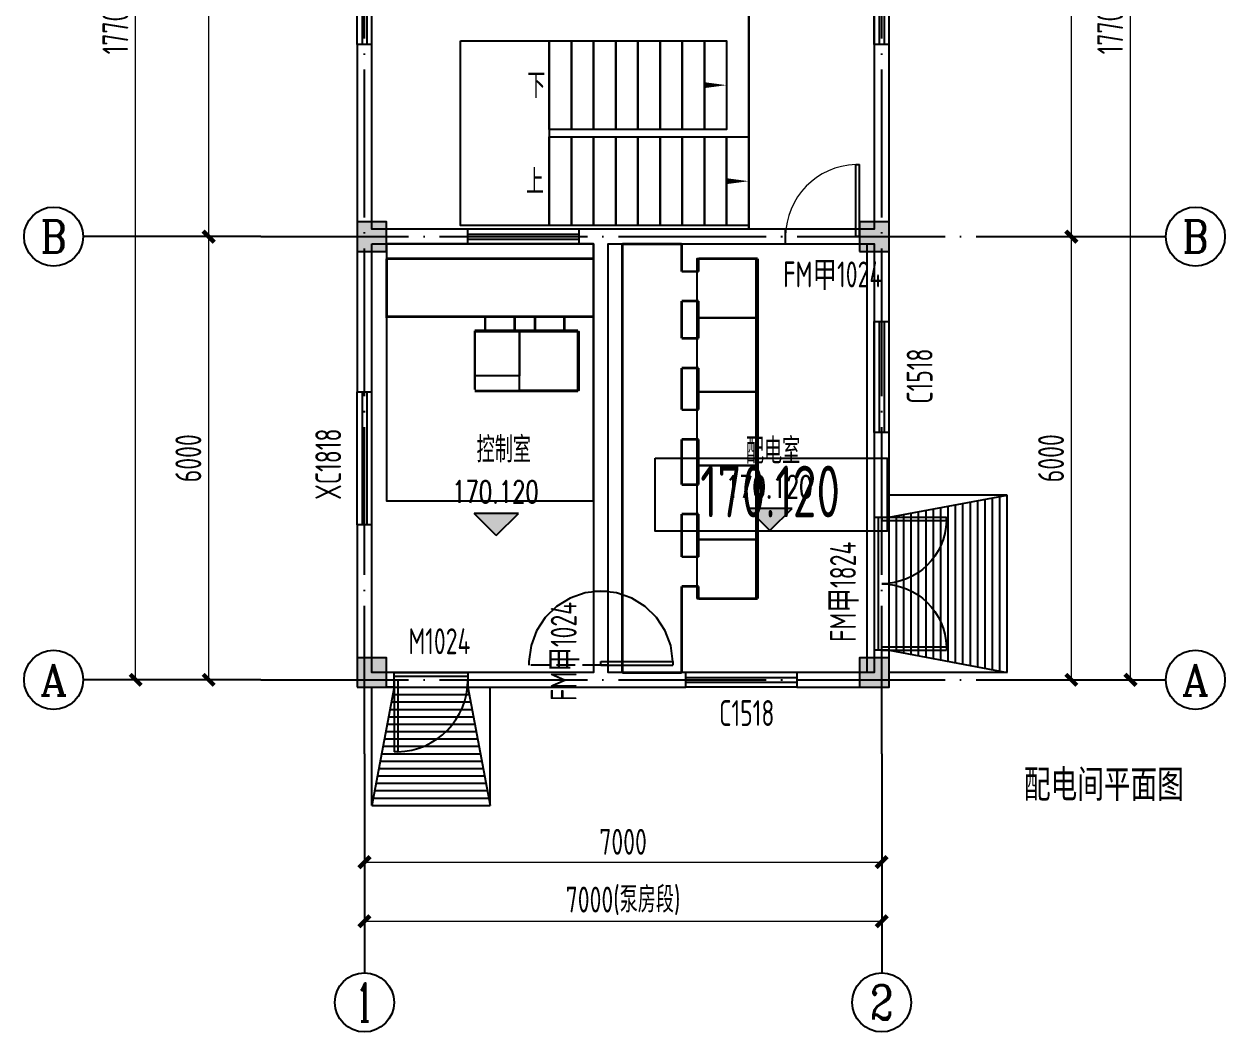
# Model space of a CAD drawing. Header units: millimetres. Extents: x 1742399 to 4898386, y 2481636 to 5226310.
# Drawn here: x 2999152 to 3015405, y 2594615 to 2608260 of the extents above; entities that cross this region are included whole.
import ezdxf
from ezdxf.enums import TextEntityAlignment as Align

# ---------------------------------------------------------------- set-up
doc = ezdxf.new("R2010")
doc.units = ezdxf.units.MM
doc.header["$LTSCALE"] = 1000
doc.linetypes.add('DASH', pattern=[0.35, 0.25, -0.1])
doc.linetypes.add('DOTE', pattern=[2.42, 2, -0.2, 0.02, -0.2])
for name, color, linetype in [('AXIS', 3, 'Continuous'), ('AXIS_TEXT', 7, 'Continuous'), ('DIM_SYMB', 3, 'Continuous'), ('DOOR_FIRE', 3, 'Continuous'), ('DOTE', 1, 'DOTE'), ('E-电缆沟', 2, 'Continuous'), ('E-箱柜', 3, 'Continuous'), ('PUB_DIM', 3, 'Continuous'), ('PUB_HATCH', 8, 'Continuous'), ('STAIR', 2, 'Continuous'), ('TWT_DIM', 3, 'Continuous'), ('WALL', 4, 'Continuous'), ('WALL_EXT', 4, 'Continuous'), ('WALL_INT', 4, 'Continuous'), ('WINDOW', 3, 'Continuous'), ('YHG_柱', 4, 'Continuous'), ('YHJ_引出、索引', 3, 'Continuous'), ('房间轮廓线', 6, 'Continuous'), ('控制间轮廓', 7, 'Continuous'), ('电缆沟', 7, 'Continuous'), ('细线', 4, 'Continuous'), ('配电间轮廓', 7, 'Continuous')]:
    doc.layers.add(name, color=color, linetype=linetype)
doc.layers.add('FLOOR', color=2, linetype='Continuous', lineweight=30)
doc.styles.add('_TCH_AXIS', font='COMPLEX', dxfattribs={"bigfont": 'GBCBIG'})
doc.styles.add('_TCH_DIM', font='SIMPLEX', dxfattribs={"bigfont": 'GBCBIG'})
doc.styles.add('biaotilan', font='', dxfattribs={"width": 0.7})
doc.styles.add('COMPLEX', font='COMPLEX')
doc.styles.add('HZ1', font='romans.shx', dxfattribs={"width": 0.7, "bigfont": 'hztxt.shx'})
doc.styles.add('TSSD_Rein', font='TSSDENG', dxfattribs={"width": 0.7, "bigfont": '@1HZTXT'})
doc.styles.add('TSSD_REIN_T3', font='tssdeng.shx', dxfattribs={"width": 0.7, "bigfont": 'hztxt.shx'})
doc.styles.add('tssdeng', font='tssdeng.shx', dxfattribs={"width": 0.7, "bigfont": 'hztxt.shx'})
doc.styles.get('biaotilan').set_extended_font_data('SimSun')
doc.dimstyles.new('_TCH_ARCH&&100', dxfattribs={"dimtxt": 350, "dimasz": 150, "dimexe": 100, "dimexo": 200, "dimgap": 100, "dimtad": 1, "dimdec": 0, "dimzin": 0, "dimdsep": 46, "dimtxsty": 'TSSD_REIN_T3', "dimblk": 'ARCHTICK', "dimcen": 0.09, "dimclrt": 7, "dimazin": 2, "dimtfac": 1, "dimtdec": 0, "dimtix": 1, "dimtmove": 2, "dimatfit": 3, "dimfxl": 1, "dimfxlon": 1, "dimtolj": 1, "dimtzin": 0, "dimlwd": 18, "dimlwe": 18, "dimarcsym": 0})

# ---------------------------------------------------------------- blocks, each defined once
blk = doc.blocks.new('$DorLib2D$00000001')
for p, q in [((0.45, 0.975), (0.5, 0.975)), ((0.45, 0), (0.45, 0.975)), ((0.5, 0), (0.5, 0.975)), ((0.5, 0), (0.45, 0))]:
    blk.add_line(p, q)
at = {"lineweight": 13}
blk.add_arc((0.475, 0), 0.975, 91.4693, 180, dxfattribs=at)
blk = doc.blocks.new('_ArchTick')
at = {"color": 0, "linetype": 'ByBlock', "const_width": 0.4}
blk.add_lwpolyline([(-0.5, -0.5), (0.5, 0.5)], dxfattribs=at)
blk = doc.blocks.new('*D1077')
at = {"layer": 'AXIS', "color": 0, "lineweight": 18, "transparency": 16777216}
for p, q in [((3014125, 2617082), (3014226, 2617082)), ((3014126, 2599382), (3014126, 2617082)), ((3014125, 2599382), (3014226, 2599382))]:
    blk.add_line(p, q, dxfattribs=at)
at = {"layer": 'Defpoints', "color": 0, "transparency": 16777216}
for p in [(3013287, 2617082), (3014126, 2617082), (3013287, 2599382)]:
    blk.add_point(p, dxfattribs=at)
at = {"layer": 'AXIS', "color": 0, "lineweight": 18, "transparency": 16777216, "xscale": 150, "yscale": 150, "zscale": 150}
for p, rotation in [((3014126, 2617082), 90), ((3014126, 2599382), 270)]:
    blk.add_blockref('_ArchTick', p, dxfattribs=dict(at, rotation=rotation))
at = {"layer": 'AXIS', "color": 7, "transparency": 16777216, "insert": (3013851, 2608232), "char_height": 350, "attachment_point": 5, "rotation": 90, "style": 'TSSD_REIN_T3'}
blk.add_mtext('\\A1;17700', dxfattribs=at)
blk = doc.blocks.new('*D1078')
at = {"layer": 'AXIS', "color": 0, "lineweight": 18, "transparency": 16777216}
for p, q in [((3013325, 2605382), (3013426, 2605382)), ((3013326, 2599382), (3013326, 2605382)), ((3013325, 2599382), (3013426, 2599382))]:
    blk.add_line(p, q, dxfattribs=at)
at = {"layer": 'Defpoints', "color": 0, "transparency": 16777216}
for p in [(3012612, 2605382), (3013326, 2605382), (3012612, 2599382)]:
    blk.add_point(p, dxfattribs=at)
at = {"layer": 'AXIS', "color": 0, "lineweight": 18, "transparency": 16777216, "xscale": 150, "yscale": 150, "zscale": 150}
for p, rotation in [((3013326, 2605382), 90), ((3013326, 2599382), 270)]:
    blk.add_blockref('_ArchTick', p, dxfattribs=dict(at, rotation=rotation))
at = {"layer": 'AXIS', "color": 7, "transparency": 16777216, "insert": (3013051, 2602382), "char_height": 350, "attachment_point": 5, "rotation": 90, "style": 'TSSD_REIN_T3'}
blk.add_mtext('\\A1;6000', dxfattribs=at)
blk = doc.blocks.new('*D1079')
at = {"layer": 'AXIS', "color": 0, "lineweight": 18, "transparency": 16777216}
for p, q in [((3013325, 2612382), (3013426, 2612382)), ((3013326, 2605382), (3013326, 2612382)), ((3013325, 2605382), (3013426, 2605382))]:
    blk.add_line(p, q, dxfattribs=at)
at = {"layer": 'Defpoints', "color": 0, "transparency": 16777216}
for p in [(3012612, 2612382), (3013326, 2612382), (3012612, 2605382)]:
    blk.add_point(p, dxfattribs=at)
at = {"layer": 'AXIS', "color": 0, "lineweight": 18, "transparency": 16777216, "xscale": 150, "yscale": 150, "zscale": 150}
for p, rotation in [((3013326, 2612382), 90), ((3013326, 2605382), 270)]:
    blk.add_blockref('_ArchTick', p, dxfattribs=dict(at, rotation=rotation))
at = {"layer": 'AXIS', "color": 7, "transparency": 16777216, "insert": (3013051, 2608882), "char_height": 350, "attachment_point": 5, "rotation": 90, "style": 'TSSD_REIN_T3'}
blk.add_mtext('\\A1;7000', dxfattribs=at)
blk = doc.blocks.new('*D1081')
at = {"layer": 'AXIS', "color": 0, "lineweight": 18, "transparency": 16777216}
for p, q in [((3003759, 2596916), (3003759, 2596815)), ((3003759, 2596915), (3010759, 2596915)), ((3010759, 2596916), (3010759, 2596815))]:
    blk.add_line(p, q, dxfattribs=at)
at = {"layer": 'Defpoints', "color": 0, "transparency": 16777216}
for p in [(3003759, 2598382), (3010759, 2598382), (3010759, 2596915)]:
    blk.add_point(p, dxfattribs=at)
at = {"layer": 'AXIS', "color": 0, "lineweight": 18, "transparency": 16777216, "xscale": 150, "yscale": 150, "zscale": 150, "rotation": 180}
blk.add_blockref('_ArchTick', (3003759, 2596915), dxfattribs=at)
at = {"layer": 'AXIS', "color": 0, "lineweight": 18, "transparency": 16777216, "xscale": 150, "yscale": 150, "zscale": 150}
blk.add_blockref('_ArchTick', (3010759, 2596915), dxfattribs=at)
at = {"layer": 'AXIS', "color": 7, "transparency": 16777216, "insert": (3007259, 2597190), "char_height": 350, "attachment_point": 5, "style": 'TSSD_REIN_T3'}
blk.add_mtext('\\A1;7000', dxfattribs=at)
blk = doc.blocks.new('*D1084')
at = {"layer": 'AXIS', "color": 0, "lineweight": 18, "transparency": 16777216}
for p, q in [((3000664, 2617082), (3000563, 2617082)), ((3000663, 2599382), (3000663, 2617082)), ((3000664, 2599382), (3000563, 2599382))]:
    blk.add_line(p, q, dxfattribs=at)
at = {"layer": 'Defpoints', "color": 0, "transparency": 16777216}
for p in [(3000663, 2617082), (3002356, 2617082), (3002356, 2599382)]:
    blk.add_point(p, dxfattribs=at)
at = {"layer": 'AXIS', "color": 0, "lineweight": 18, "transparency": 16777216, "xscale": 150, "yscale": 150, "zscale": 150}
for p, rotation in [((3000663, 2617082), 90), ((3000663, 2599382), 270)]:
    blk.add_blockref('_ArchTick', p, dxfattribs=dict(at, rotation=rotation))
at = {"layer": 'AXIS', "color": 7, "transparency": 16777216, "insert": (3000388, 2608232), "char_height": 350, "attachment_point": 5, "rotation": 90, "style": 'TSSD_REIN_T3'}
blk.add_mtext('\\A1;17700', dxfattribs=at)
blk = doc.blocks.new('*D1085')
at = {"layer": 'AXIS', "color": 0, "lineweight": 18, "transparency": 16777216}
for p, q in [((3001652, 2605382), (3001551, 2605382)), ((3001651, 2599382), (3001651, 2605382)), ((3001652, 2599382), (3001551, 2599382))]:
    blk.add_line(p, q, dxfattribs=at)
at = {"layer": 'Defpoints', "color": 0, "transparency": 16777216}
for p in [(3001651, 2605382), (3002356, 2605382), (3002356, 2599382)]:
    blk.add_point(p, dxfattribs=at)
at = {"layer": 'AXIS', "color": 0, "lineweight": 18, "transparency": 16777216, "xscale": 150, "yscale": 150, "zscale": 150}
for p, rotation in [((3001651, 2605382), 90), ((3001651, 2599382), 270)]:
    blk.add_blockref('_ArchTick', p, dxfattribs=dict(at, rotation=rotation))
at = {"layer": 'AXIS', "color": 7, "transparency": 16777216, "insert": (3001376, 2602382), "char_height": 350, "attachment_point": 5, "rotation": 90, "style": 'TSSD_REIN_T3'}
blk.add_mtext('\\A1;6000', dxfattribs=at)
blk = doc.blocks.new('*D1086')
at = {"layer": 'AXIS', "color": 0, "lineweight": 18, "transparency": 16777216}
for p, q in [((3001652, 2612382), (3001551, 2612382)), ((3001651, 2605382), (3001651, 2612382)), ((3001652, 2605382), (3001551, 2605382))]:
    blk.add_line(p, q, dxfattribs=at)
at = {"layer": 'Defpoints', "color": 0, "transparency": 16777216}
for p in [(3001651, 2612382), (3002356, 2612382), (3002356, 2605382)]:
    blk.add_point(p, dxfattribs=at)
at = {"layer": 'AXIS', "color": 0, "lineweight": 18, "transparency": 16777216, "xscale": 150, "yscale": 150, "zscale": 150}
for p, rotation in [((3001651, 2612382), 90), ((3001651, 2605382), 270)]:
    blk.add_blockref('_ArchTick', p, dxfattribs=dict(at, rotation=rotation))
at = {"layer": 'AXIS', "color": 7, "transparency": 16777216, "insert": (3001376, 2608882), "char_height": 350, "attachment_point": 5, "rotation": 90, "style": 'TSSD_REIN_T3'}
blk.add_mtext('\\A1;7000', dxfattribs=at)
blk = doc.blocks.new('_AXISO')
blk.add_circle((0, 0), 0.5)
at = {"layer": 'AXIS_TEXT', "style": 'COMPLEX', "width": 1.041667}
blk.add_attdef('A', text='', height=0.56, dxfattribs=at).set_placement((-0.25, -0.28), (0.25, -0.28), align=Align.FIT)
blk = doc.blocks.new('*U1075')
at = {"layer": 'WINDOW'}
for p, q in [((0, 900), (877, 900)), ((0, 900), (0, 855)), ((0, 855), (877, 855)), ((877, 855), (877, 900)), ((0, -855), (877, -855)), ((0, -900), (0, -855)), ((0, -900), (877, -900)), ((877, -855), (877, -900))]:
    blk.add_line(p, q, dxfattribs=at)
at = {"layer": 'WINDOW', "extrusion": (0, 0, -1)}
for centre, major_axis, start_param, end_param in [((0, 877), (620, 620), 0.811042, 2.356194), ((0, -878), (-620, 620), 0.785398, 2.330551)]:
    blk.add_ellipse(centre, major_axis=major_axis, ratio=1, start_param=start_param, end_param=end_param, dxfattribs=at)
at = {"style": 'HZ1', "width": 0.7, "flags": 1}
blk.add_attdef('编号', (-948, -131), '', height=300, dxfattribs=at)
blk = doc.blocks.new('平面_单开门_宽度1000')
at = {"layer": 'WINDOW'}
for p, q in [((0, 0), (50, 0)), ((0, 0), (0, -975)), ((50, 0), (50, -975)), ((50, -975), (0, -975))]:
    blk.add_line(p, q, dxfattribs=at)
blk.add_ellipse((25, 0), major_axis=(559, 799), ratio=1, start_param=3.777471, end_param=5.322623, dxfattribs=at)
at = {"style": 'HZ1', "width": 0.7, "flags": 1}
blk.add_attdef('编号', (334, 254), '', height=300, dxfattribs=at)
blk = doc.blocks.new('平面_双向单开门_宽度1000')
at = {"layer": 'WINDOW'}
for p, q in [((-213, 976), (-417, 907)), ((0, 1000), (-213, 976)), ((213, 976), (0, 1000)), ((417, 907), (213, 976)), ((-417, 907), (-599, 794)), ((599, 794), (417, 907)), ((-599, 794), (-753, 644)), ((753, 644), (599, 794)), ((-753, 644), (-871, 464)), ((871, 464), (753, 644)), ((-871, 464), (-946, 263)), ((946, 263), (871, 464)), ((-946, 263), (-975, 50)), ((975, 50), (946, 263)), ((-975, 50), (-975, 0)), ((0, 50), (975, 50)), ((0, 0), (0, 50)), ((0, 0), (975, 0)), ((975, 50), (975, 0))]:
    blk.add_line(p, q, dxfattribs=at)
at = {"layer": 'WINDOW', "linetype": 'DASH'}
blk.add_line((0, 0), (-975, 0), dxfattribs=at)
at = {"style": 'HZ1', "width": 0.7, "flags": 1}
blk.add_attdef('编号', (-178, -413), '', height=300, dxfattribs=at)
blk = doc.blocks.new('标高_平面标注')
at = {"layer": 'AXIS'}
blk.add_hatch(color=256, dxfattribs=at).paths.add_polyline_path([(0, 0), (300, 300), (-300, 300)])
for p, q in [((0, 0), (-300, 300)), ((300, 300), (-300, 300)), ((0, 0), (300, 300))]:
    blk.add_line(p, q, dxfattribs=at)
at = {"layer": 'AXIS_TEXT', "style": 'HZ1', "width": 0.7, "flags": 4}
blk.add_attdef('标高', text='', height=300, dxfattribs=at).set_placement((-11, 442), align=Align.CENTER)
blk = doc.blocks.new('*D1076')
at = {"layer": 'AXIS', "color": 0, "lineweight": 18, "transparency": 16777216}
for p, q in [((3003759, 2596116), (3003759, 2596015)), ((3003759, 2596115), (3010759, 2596115)), ((3010759, 2596116), (3010759, 2596015))]:
    blk.add_line(p, q, dxfattribs=at)
at = {"layer": 'Defpoints', "color": 0, "transparency": 16777216}
for p in [(3003759, 2597401), (3010759, 2597401), (3010759, 2596115)]:
    blk.add_point(p, dxfattribs=at)
at = {"layer": 'AXIS', "color": 0, "lineweight": 18, "transparency": 16777216, "xscale": 150, "yscale": 150, "zscale": 150, "rotation": 180}
blk.add_blockref('_ArchTick', (3003759, 2596115), dxfattribs=at)
at = {"layer": 'AXIS', "color": 0, "lineweight": 18, "transparency": 16777216, "xscale": 150, "yscale": 150, "zscale": 150}
blk.add_blockref('_ArchTick', (3010759, 2596115), dxfattribs=at)
at = {"layer": 'AXIS', "color": 7, "transparency": 16777216, "insert": (3007259, 2596390), "char_height": 350, "attachment_point": 5, "style": 'TSSD_REIN_T3'}
blk.add_mtext('\\A1;7000(泵房段)', dxfattribs=at)
blk = doc.blocks.new('总平_标高')
at = {"layer": 'TWT_DIM', "color": 3}
blk.add_lwpolyline([(-1556, 989), (1583, 989), (1583, 0), (-1556, 0)], close=True, dxfattribs=at)
at = {"layer": 'TWT_DIM', "color": 3, "style": 'TSSD_Rein', "width": 0.7}
blk.add_attdef('标高', text='', height=700, dxfattribs=at).set_placement((1, 186), align=Align.CENTER)
blk = doc.blocks.new('平面_窗')
at = {"layer": 'WINDOW'}
for p, q in [((-100, 0), (100, 0)), ((-100, -1800), (-100, 0)), ((-33, 0), (-33, -1800)), ((33, 0), (33, -1800)), ((100, -1800), (100, 0)), ((100, -1800), (-100, -1800))]:
    blk.add_line(p, q, dxfattribs=at)
at = {"style": 'HZ1', "width": 0.7, "flags": 1}
blk.add_attdef('编号', (-598, -1035), '', height=300, dxfattribs=at)
blk = doc.blocks.new('*U1073')
at = {"layer": 'WINDOW'}
for p, q in [((-100, 0), (100, 0)), ((-100, -1500), (-100, 0)), ((-33, 0), (-33, -1500)), ((33, 0), (33, -1500)), ((100, -1500), (100, 0)), ((100, -1500), (-100, -1500))]:
    blk.add_line(p, q, dxfattribs=at)
at = {"style": 'HZ1', "width": 0.7, "flags": 1}
blk.add_attdef('编号', (-598, -1035), '', height=300, dxfattribs=at)
blk = doc.blocks.new('*U1072')
at = {"layer": 'STAIR'}
for p, q in [((1600, 2400), (0, 2400)), ((0, 0), (0, 2400)), ((0, 2100), (1600, 2400)), ((1000, 113), (1000, 2287)), ((1100, 94), (1100, 2306)), ((1200, 75), (1200, 2325)), ((1300, 56), (1300, 2344)), ((1400, 38), (1400, 2362)), ((1500, 19), (1500, 2381)), ((1600, 0), (1600, 2400)), ((100, 281), (100, 2119)), ((200, 263), (200, 2138)), ((300, 244), (300, 2156)), ((400, 225), (400, 2175)), ((500, 206), (500, 2194)), ((600, 188), (600, 2213)), ((700, 169), (700, 2231)), ((800, 150), (800, 2250)), ((900, 131), (900, 2269)), ((0, 300), (1600, 0)), ((1600, 0), (0, 0))]:
    blk.add_line(p, q, dxfattribs=at)
at = {"layer": 'WALL'}
blk.add_line((0, 2100), (0, 2200), dxfattribs=at)
blk = doc.blocks.new('*U1074')
at = {"layer": 'STAIR'}
for p, q in [((1600, 1600), (0, 1600)), ((0, 0), (0, 1600)), ((0, 1300), (1600, 1600)), ((900, 131), (900, 1469)), ((1000, 113), (1000, 1487)), ((1100, 94), (1100, 1506)), ((1200, 75), (1200, 1525)), ((1300, 56), (1300, 1544)), ((1400, 38), (1400, 1562)), ((1500, 19), (1500, 1581)), ((1600, 0), (1600, 1600)), ((100, 281), (100, 1319)), ((200, 263), (200, 1338)), ((300, 244), (300, 1356)), ((400, 225), (400, 1375)), ((500, 206), (500, 1394)), ((600, 188), (600, 1413)), ((700, 169), (700, 1431)), ((800, 150), (800, 1450)), ((0, 300), (1600, 0)), ((1600, 0), (0, 0))]:
    blk.add_line(p, q, dxfattribs=at)
at = {"layer": 'WALL'}
blk.add_line((0, 1300), (0, 1400), dxfattribs=at)
blk = doc.blocks.new('*U1035')
at = {"layer": 'STAIR'}
for points in [[(0, 2500), (1200, 2500), (1200, 0), (0, 0)], [(1200, 2500), (1500, 2500), (1500, 1300), (1200, 1300)], [(1500, 2500), (1800, 2500), (1800, 1300), (1500, 1300)], [(1800, 2500), (2100, 2500), (2100, 1300), (1800, 1300)], [(2100, 2500), (2400, 2500), (2400, 1300), (2100, 1300)], [(2400, 2500), (2700, 2500), (2700, 1300), (2400, 1300)], [(2700, 2500), (3000, 2500), (3000, 1300), (2700, 1300)], [(3000, 2500), (3300, 2500), (3300, 1300), (3000, 1300)], [(3300, 2500), (3600, 2500), (3600, 1300), (3300, 1300)], [(1200, 1200), (1500, 1200), (1500, 0), (1200, 0)], [(1500, 1200), (1800, 1200), (1800, 0), (1500, 0)], [(1800, 1200), (2100, 1200), (2100, 0), (1800, 0)], [(2100, 1200), (2400, 1200), (2400, 0), (2100, 0)], [(2400, 1200), (2700, 1200), (2700, 0), (2400, 0)], [(2700, 1200), (3000, 1200), (3000, 0), (2700, 0)], [(3000, 1200), (3300, 1200), (3300, 0), (3000, 0)], [(3300, 1200), (3600, 1200), (3600, 0), (3300, 0)], [(3600, 1200), (3900, 1200), (3900, 0), (3600, 0)]]:
    blk.add_lwpolyline(points, close=True, dxfattribs=at)
for points in [[(1500, 2500), (1500, 1300)], [(1500, 1200), (1500, 0)]]:
    blk.add_lwpolyline(points, dxfattribs=at)
at = {"layer": 'YHJ_引出、索引'}
for points in [[(1200, 1900, 0, 0, 0), (3600, 1900, 0, 80, 0), (3300, 1900, 0, 0, 0)], [(1200, 600, 0, 0, 0), (3900, 600, 0, 80, 0), (3600, 600, 0, 0, 0)]]:
    blk.add_lwpolyline(points, format="xyseb", dxfattribs=at)
at = {"layer": 'YHJ_引出、索引', "color": 7, "style": '_TCH_DIM'}
for s, p in [('下', (905, 1725)), ('上', (886, 425))]:
    blk.add_text(s, height=338, dxfattribs=at).set_placement(p)
blk = doc.blocks.new('*U1058')
at = {"layer": 'PUB_HATCH'}
blk.add_solid([(-200, -200), (200, -200), (-200, 200), (200, 200)], dxfattribs=at)
at = {"layer": 'YHG_柱'}
blk.add_lwpolyline([(-200, -200), (200, -200), (200, 200), (-200, 200)], close=True, dxfattribs=at)

msp = doc.modelspace()

# ---------------------------------------------------------------- linework, layer by layer
at = {"layer": 'AXIS'}
for p, q in [((3002356.3, 2605382.3), (2999952.1, 2605382.3)), ((3013286.8, 2605382.3), (3014604.9, 2605382.3)), ((3002356.3, 2599382.3), (2999952.1, 2599382.3)), ((3013286.8, 2599382.3), (3014604.9, 2599382.3)), ((3003759.2, 2598382.3), (3003759.2, 2595415.3)), ((3010759.2, 2598382.3), (3010759.2, 2595415.3))]:
    msp.add_line(p, q, dxfattribs=at)
at = {"layer": 'DOTE'}
for p, q in [((3003759.2, 2598382.3), (3003759.2, 2618082.3)), ((3010759.2, 2598382.3), (3010759.2, 2618082.3)), ((3002356.3, 2605382.3), (3013286.8, 2605382.3)), ((3002356.3, 2599382.3), (3013286.8, 2599382.3))]:
    msp.add_line(p, q, dxfattribs=at)
at = {"layer": 'E-电缆沟', "const_width": 35}
for points in [[(3007250.8, 2605282.3), (3007250.8, 2604709.6)], [(3007250.8, 2605282.3), (3008050.8, 2605282.3)], [(3008050.8, 2605282.3), (3008050.8, 2604909.6)], [(3006859.2, 2605082.3), (3004059.2, 2605082.3)], [(3004059.2, 2605082.3), (3004059.2, 2604282.3)], [(3006859.2, 2605082.3), (3006859.2, 2604282.3)], [(3008280.3, 2605082.1), (3008280.3, 2604909.6)], [(3008280.3, 2605082.1), (3009080.3, 2605082.1)], [(3009080.3, 2605082.1), (3009080.3, 2604709.6)], [(3008280.3, 2604909.6), (3008050.8, 2604909.6)], [(3007250.8, 2604709.6), (3007250.8, 2603804.2)], [(3009080.3, 2604709.6), (3009080.3, 2603804.2)], [(3008280.3, 2604509.6), (3008050.8, 2604509.6)], [(3008050.8, 2604509.6), (3008050.8, 2604004.2)], [(3008280.3, 2604509.6), (3008280.3, 2604004.2)], [(3006859.2, 2604299.5), (3004059.2, 2604299.5)], [(3005392.5, 2604108.8), (3005392.5, 2604299.2)], [(3005792.5, 2604299.2), (3005392.5, 2604299.2)], [(3005792.5, 2604108.8), (3005792.5, 2604299.2)], [(3006065.6, 2604108.8), (3006065.6, 2604300.1)], [(3006465.6, 2604300.1), (3006065.6, 2604300.1)], [(3006465.6, 2604091.7), (3006465.6, 2604282.9)], [(3006647.1, 2604109.4), (3005252.8, 2604109.4)], [(3005252.8, 2604109.4), (3005252.8, 2603309.4)], [(3005792.5, 2604108.8), (3005392.5, 2604108.8)], [(3006465.6, 2604108.8), (3006065.6, 2604108.8)], [(3006647.1, 2604092.3), (3006647.1, 2603292.3)], [(3008280.3, 2604004.2), (3008050.8, 2604004.2)], [(3007250.8, 2603804.2), (3007250.8, 2602837.3)], [(3009080.3, 2603804.2), (3009080.3, 2602837.3)], [(3008280.3, 2603604.2), (3008050.8, 2603604.2)], [(3008050.8, 2603604.2), (3008050.8, 2603037.3)], [(3008280.3, 2603604.2), (3008280.3, 2603037.3)], [(3006647.1, 2603292.3), (3005252.8, 2603292.3)], [(3008280.3, 2603037.3), (3008050.8, 2603037.3)], [(3007250.8, 2602837.3), (3007250.8, 2601825.7)], [(3009080.3, 2602837.3), (3009080.3, 2601825.7)], [(3008050.8, 2602637.3), (3008050.8, 2602025.7)], [(3008280.3, 2602637.3), (3008050.8, 2602637.3)], [(3008280.3, 2602637.3), (3008280.3, 2602025.7)], [(3008280.3, 2602025.7), (3008050.8, 2602025.7)], [(3007250.8, 2601825.7), (3007250.8, 2600847.2)], [(3009080.3, 2601825.7), (3009080.3, 2600847.2)], [(3008280.3, 2601625.7), (3008050.8, 2601625.7)], [(3008050.8, 2601625.7), (3008050.8, 2601047.2)], [(3008280.3, 2601625.7), (3008280.3, 2601047.2)], [(3008280.3, 2601047.2), (3008050.8, 2601047.2)], [(3007250.8, 2600847.2), (3007250.8, 2599477.5)], [(3009080.3, 2600847.2), (3009080.3, 2600482.3)], [(3008280.3, 2600647.2), (3008050.8, 2600647.2)], [(3008050.8, 2600647.2), (3008050.8, 2599477.5)], [(3008280.3, 2600647.2), (3008280.3, 2600482.3)], [(3008280.3, 2600482.3), (3009080.3, 2600482.3)], [(3007250.8, 2599477.5), (3008050.8, 2599477.5)]]:
    msp.add_lwpolyline(points, dxfattribs=at)
at = {"layer": 'E-箱柜', "color": 3}
for points in [[(3008259.2, 2604282.3), (3009059.2, 2604282.3), (3009059.2, 2605082.3), (3008259.2, 2605082.3)], [(3008259.2, 2603282.3), (3009059.2, 2603282.3), (3009059.2, 2604282.3), (3008259.2, 2604282.3)], [(3005859.2, 2604099.5), (3005859.2, 2603499.5), (3005259.2, 2603499.5), (3005259.2, 2604099.5)], [(3005859.2, 2603299.5), (3005859.2, 2604099.5), (3006659.2, 2604099.5), (3006659.2, 2603299.5)], [(3008259.2, 2602282.3), (3009059.2, 2602282.3), (3009059.2, 2603282.3), (3008259.2, 2603282.3)], [(3008259.2, 2601282.3), (3009059.2, 2601282.3), (3009059.2, 2602282.3), (3008259.2, 2602282.3)], [(3008259.2, 2600482.3), (3009059.2, 2600482.3), (3009059.2, 2601282.3), (3008259.2, 2601282.3)]]:
    msp.add_lwpolyline(points, close=True, dxfattribs=at)
at = {"layer": 'FLOOR'}
msp.add_lwpolyline([(3008959.2, 2616982.3), (3008959.2, 2605482.3)], dxfattribs=at)
at = {"layer": 'WALL_EXT'}
for p, q in [((3003859.2, 2607982.3), (3003659.2, 2607982.3)), ((3003659.2, 2607982.3), (3003659.2, 2605582.3)), ((3003859.2, 2605582.3), (3003859.2, 2607982.3)), ((3010859.2, 2607982.3), (3010659.2, 2607982.3)), ((3010659.2, 2607982.3), (3010659.2, 2605582.3)), ((3010859.2, 2605582.3), (3010859.2, 2607982.3)), ((3003659.2, 2605182.3), (3003659.2, 2603282.3)), ((3003859.2, 2603282.3), (3003859.2, 2605182.3)), ((3010659.2, 2605182.3), (3010659.2, 2604232.3)), ((3010859.2, 2604232.3), (3010859.2, 2605182.3)), ((3010659.2, 2604232.3), (3010859.2, 2604232.3)), ((3003659.2, 2603282.3), (3003859.2, 2603282.3)), ((3010659.2, 2602732.3), (3010659.2, 2601582.3)), ((3010859.2, 2602732.3), (3010659.2, 2602732.3)), ((3010859.2, 2601582.3), (3010859.2, 2602732.3)), ((3003859.2, 2601482.3), (3003659.2, 2601482.3)), ((3003659.2, 2601482.3), (3003659.2, 2599282.3)), ((3003859.2, 2599482.3), (3003859.2, 2601482.3)), ((3010659.2, 2601582.3), (3010859.2, 2601582.3)), ((3010859.2, 2599782.3), (3010659.2, 2599782.3)), ((3010659.2, 2599782.3), (3010659.2, 2599482.3)), ((3010859.2, 2599682.3), (3010859.2, 2599782.3)), ((3010859.2, 2599282.3), (3010859.2, 2599782.3)), ((3004159.2, 2599482.3), (3003859.2, 2599482.3)), ((3004159.2, 2599282.3), (3004159.2, 2599482.3)), ((3006859.2, 2599482.3), (3005159.2, 2599482.3)), ((3005159.2, 2599482.3), (3005159.2, 2599282.3)), ((3008109.2, 2599482.3), (3007059.2, 2599482.3)), ((3008109.2, 2599282.3), (3008109.2, 2599482.3)), ((3010659.2, 2599482.3), (3009609.2, 2599482.3)), ((3009609.2, 2599482.3), (3009609.2, 2599282.3)), ((3003659.2, 2599282.3), (3003959.2, 2599282.3)), ((3004159.2, 2599282.3), (3004059.2, 2599282.3)), ((3005159.2, 2599282.3), (3006959.2, 2599282.3)), ((3006959.2, 2599282.3), (3008109.2, 2599282.3)), ((3009609.2, 2599282.3), (3010859.2, 2599282.3))]:
    msp.add_line(p, q, dxfattribs=at)
at = {"layer": 'WALL_INT'}
for p, q in [((3005159.2, 2605482.3), (3004059.2, 2605482.3)), ((3005159.2, 2605282.3), (3005159.2, 2605482.3)), ((3006959.2, 2605482.3), (3006659.2, 2605482.3)), ((3006659.2, 2605482.3), (3006659.2, 2605282.3)), ((3009459.2, 2605482.3), (3006959.2, 2605482.3)), ((3009459.2, 2605282.3), (3009459.2, 2605482.3)), ((3004059.2, 2605282.3), (3005159.2, 2605282.3)), ((3006659.2, 2605282.3), (3006859.2, 2605282.3)), ((3006859.2, 2605282.3), (3006859.2, 2600582.3)), ((3007059.2, 2600582.3), (3007059.2, 2605282.3)), ((3007059.2, 2605282.3), (3009459.2, 2605282.3)), ((3006859.2, 2600582.3), (3007059.2, 2600582.3)), ((3007059.2, 2599582.3), (3006859.2, 2599582.3)), ((3006859.2, 2599582.3), (3006859.2, 2599482.3)), ((3007059.2, 2599482.3), (3007059.2, 2599582.3))]:
    msp.add_line(p, q, dxfattribs=at)
at = {"layer": '房间轮廓线'}
for points in [[(3003859.2, 2616982.3), (3010659.2, 2616982.3), (3010659.2, 2605482.3), (3003859.2, 2605482.3)], [(3003859.2, 2605282.3), (3006859.2, 2605282.3), (3006859.2, 2599482.3), (3003859.2, 2599482.3)], [(3007059.2, 2605282.3), (3010659.2, 2605282.3), (3010659.2, 2599482.3), (3007059.2, 2599482.3)]]:
    msp.add_lwpolyline(points, close=True, dxfattribs=at)
at = {"layer": '控制间轮廓'}
msp.add_lwpolyline([(3004059.2, 2605282.3), (3004059.2, 2601805.3), (3006859.2, 2601805.3), (3006859.2, 2605282.3)], close=True, dxfattribs=at)
at = {"layer": '细线'}
for points in [[(3010659.2, 2601582.3), (3010659.2, 2599782.3)], [(3010709.2, 2601582.3), (3010709.2, 2599782.3)], [(3004159.2, 2599482.3), (3005159.2, 2599482.3)], [(3004159.2, 2599432.3), (3005159.2, 2599432.3)]]:
    msp.add_lwpolyline(points, dxfattribs=at)
at = {"layer": '配电间轮廓'}
msp.add_lwpolyline([(3010559.2, 2605282.3), (3010559.2, 2599482.3), (3007059.2, 2599482.3), (3007059.2, 2605282.3)], close=True, dxfattribs=at)

# ---------------------------------------------------------------- block references
for name, p in [('平面_窗', (3003759.2, 2609782.3)), ('平面_窗', (3010759.2, 2609782.3)), ('*U1035', (3005059.2, 2605532.3)), ('*U1058', (3003859.2, 2605382.3)), ('*U1058', (3010659.2, 2605382.3)), ('*U1073', (3010759.2, 2604232.3)), ('平面_窗', (3003759.2, 2603282.3)), ('*U1072', (3010859.2, 2599482.3)), ('*U1075', (3010759.2, 2600682.3)), ('平面_双向单开门_宽度1000', (3006959.2, 2599582.3)), ('*U1058', (3003859.2, 2599482.3)), ('*U1058', (3010659.2, 2599482.3)), ('平面_单开门_宽度1000', (3004159.2, 2599382.3))]:
    msp.add_blockref(name, p)
for name, p, rotation in [('*U1073', (3005159.2, 2605382.3), 90), ('*U1073', (3008109.2, 2599382.3), 90), ('*U1074', (3003859.2, 2599282.3), 270)]:
    msp.add_blockref(name, p, dxfattribs=dict(rotation=rotation))
msp.add_blockref('总平_标高', (3009248.5, 2601396)).add_auto_attribs({'标高': '170.120'})
ref = msp.add_blockref('标高_平面标注', (3005542.8, 2601335.4))
ref.add_attrib('标高', '170.120', dxfattribs={"layer": 'AXIS_TEXT', "height": 300, "style": 'HZ1', "width": 0.7}).set_placement((3005531.8, 2601777.7), align=Align.CENTER)
ref = msp.add_blockref('标高_平面标注', (3009246.7, 2601401.9))
ref.add_attrib('标高', '170.120', dxfattribs={"layer": 'AXIS_TEXT', "height": 300, "style": 'HZ1', "width": 0.7}).set_placement((3009235.7, 2601844.3), align=Align.CENTER)
at = {"layer": 'AXIS'}
ref = msp.add_blockref('_AXISO', (2999552.1, 2605382.3), dxfattribs=dict(at, xscale=800, yscale=800, zscale=800))
ref.add_attrib('A', 'B', dxfattribs={"layer": 'AXIS_TEXT', "height": 435.3, "style": '_TCH_AXIS'}).set_placement((2999375.9, 2605164.7), (2999728.3, 2605164.7), align=Align.FIT)
ref = msp.add_blockref('_AXISO', (3015004.9, 2605382.3), dxfattribs=dict(at, xscale=800, yscale=800, zscale=800))
ref.add_attrib('A', 'B', dxfattribs={"layer": 'AXIS_TEXT', "height": 435.3, "style": '_TCH_AXIS'}).set_placement((3014828.7, 2605164.7), (3015181.1, 2605164.7), align=Align.FIT)
ref = msp.add_blockref('_AXISO', (2999552.1, 2599382.3), dxfattribs=dict(at, xscale=800, yscale=800, zscale=800))
ref.add_attrib('A', 'A', dxfattribs={"layer": 'AXIS_TEXT', "height": 425.2, "style": '_TCH_AXIS'}).set_placement((2999369.9, 2599169.7), (2999734.3, 2599169.7), align=Align.FIT)
ref = msp.add_blockref('_AXISO', (3015004.9, 2599382.3), dxfattribs=dict(at, xscale=800, yscale=800, zscale=800))
ref.add_attrib('A', 'A', dxfattribs={"layer": 'AXIS_TEXT', "height": 425.2, "style": '_TCH_AXIS'}).set_placement((3014822.7, 2599169.7), (3015187.1, 2599169.7), align=Align.FIT)
ref = msp.add_blockref('_AXISO', (3003759.2, 2595015.3), dxfattribs=dict(at, xscale=800, yscale=800, zscale=800))
ref.add_attrib('A', '1', dxfattribs={"layer": 'AXIS_TEXT', "height": 514.7, "style": '_TCH_AXIS'}).set_placement((3003648.9, 2594757.9), (3003869.5, 2594757.9), align=Align.FIT)
ref = msp.add_blockref('_AXISO', (3010759.2, 2595015.3), dxfattribs=dict(at, xscale=800, yscale=800, zscale=800))
ref.add_attrib('A', '2', dxfattribs={"layer": 'AXIS_TEXT', "height": 465.9, "style": '_TCH_AXIS'}).set_placement((3010603.9, 2594782.3), (3010914.6, 2594782.3), align=Align.FIT)
at = {"layer": 'DOOR_FIRE', "xscale": 1000, "yscale": 1000, "zscale": 200}
msp.add_blockref('$DorLib2D$00000001', (3009959.2, 2605382.3), dxfattribs=at)

# ---------------------------------------------------------------- texts
at = {"layer": 'DIM_SYMB', "color": 7, "style": 'biaotilan', "width": 0.7}
msp.add_text('配电间平面图', height=377.64, dxfattribs=at).set_placement((3012684.2, 2597784.2))
at = {"layer": 'PUB_DIM', "color": 7, "char_height": 350, "attachment_point": 5, "style": 'TSSD_REIN_T3'}
for s, insert in [('\\A1;{\\Ftssdeng,hztxt|c134;FM\\fSimSun|b0|i0|c134|p2;甲\\Ftssdeng,hztxt|c134;1024}', (3010097, 2604851.6)), ('\\A1;{\\Ftssdeng,hztxt|c134;M1024}', (3004774.4, 2599904.6)), ('\\A1;{\\Ftssdeng,hztxt|c134;C1518}', (3008932.8, 2598932.6))]:
    msp.add_mtext(s, dxfattribs=dict(at, insert=insert))
at = {"layer": 'PUB_DIM', "color": 7, "char_height": 350, "attachment_point": 5, "rotation": 90, "style": 'TSSD_REIN_T3'}
for s, insert in [('\\A1;{\\Ftssdeng,hztxt|c134;C1518}', (3011272.6, 2603493.2)), ('\\A1;{\\Ftssdeng,hztxt|c134;XC1818}', (3003269.6, 2602301.3)), ('\\A1;{\\Ftssdeng,hztxt|c134;FM\\fSimSun|b0|i0|c134|p2;甲\\Ftssdeng,hztxt|c134;1824}', (3010254.3, 2600574.7)), ('\\A1;{\\Ftssdeng,hztxt|c134;FM\\fSimSun|b0|i0|c134|p2;甲\\Ftssdeng,hztxt|c134;1024}', (3006474.8, 2599767.1))]:
    msp.add_mtext(s, dxfattribs=dict(at, insert=insert))
at = {"layer": '电缆沟', "ltscale": 1.5, "style": 'tssdeng', "width": 0.7}
for s, p in [('控制室', (3005277.6, 2602323.9)), ('配电室', (3008921.3, 2602307.2))]:
    msp.add_text(s, height=350, dxfattribs=at).set_placement(p)

# ---------------------------------------------------------------- dimensions: what is measured, and where the dimension line sits
at = {"layer": 'AXIS'}
for p1, p2, distance, picture, middle in [((3002356.3, 2599382.3), (3002356.3, 2617082.3), 1693.1, '*D1084', (3000388.2, 2608232.3)), ((3013286.8, 2599382.3), (3013286.8, 2617082.3), -838.9, '*D1077', (3013850.7, 2608232.3)), ((3002356.3, 2605382.3), (3002356.3, 2612382.3), 705.5, '*D1086', (3001375.8, 2608882.3)), ((3012612.1, 2605382.3), (3012612.1, 2612382.3), -713.6, '*D1079', (3013050.7, 2608882.3)), ((3002356.3, 2599382.3), (3002356.3, 2605382.3), 705.5, '*D1085', (3001375.8, 2602382.3)), ((3012612.1, 2599382.3), (3012612.1, 2605382.3), -713.6, '*D1078', (3013050.7, 2602382.3)), ((3003759.2, 2598382.3), (3010759.2, 2598382.3), -1467, '*D1081', (3007259.2, 2597190.3))]:
    dim = msp.add_aligned_dim(p1=p1, p2=p2, distance=distance, dimstyle='_TCH_ARCH&&100', dxfattribs=at)
    dim.commit()
    dim.dimension.update_dxf_attribs({"geometry": picture, "text_midpoint": middle})
dim = msp.add_aligned_dim(p1=(3003759.2, 2597401.3), p2=(3010759.2, 2597401.3), distance=-1286, text='7000(泵房段)', dimstyle='_TCH_ARCH&&100', dxfattribs=at)
dim.commit()
dim.dimension.update_dxf_attribs({"geometry": '*D1076', "text_midpoint": (3007259.2, 2596390.3)})

doc.saveas('drawing.dxf')
